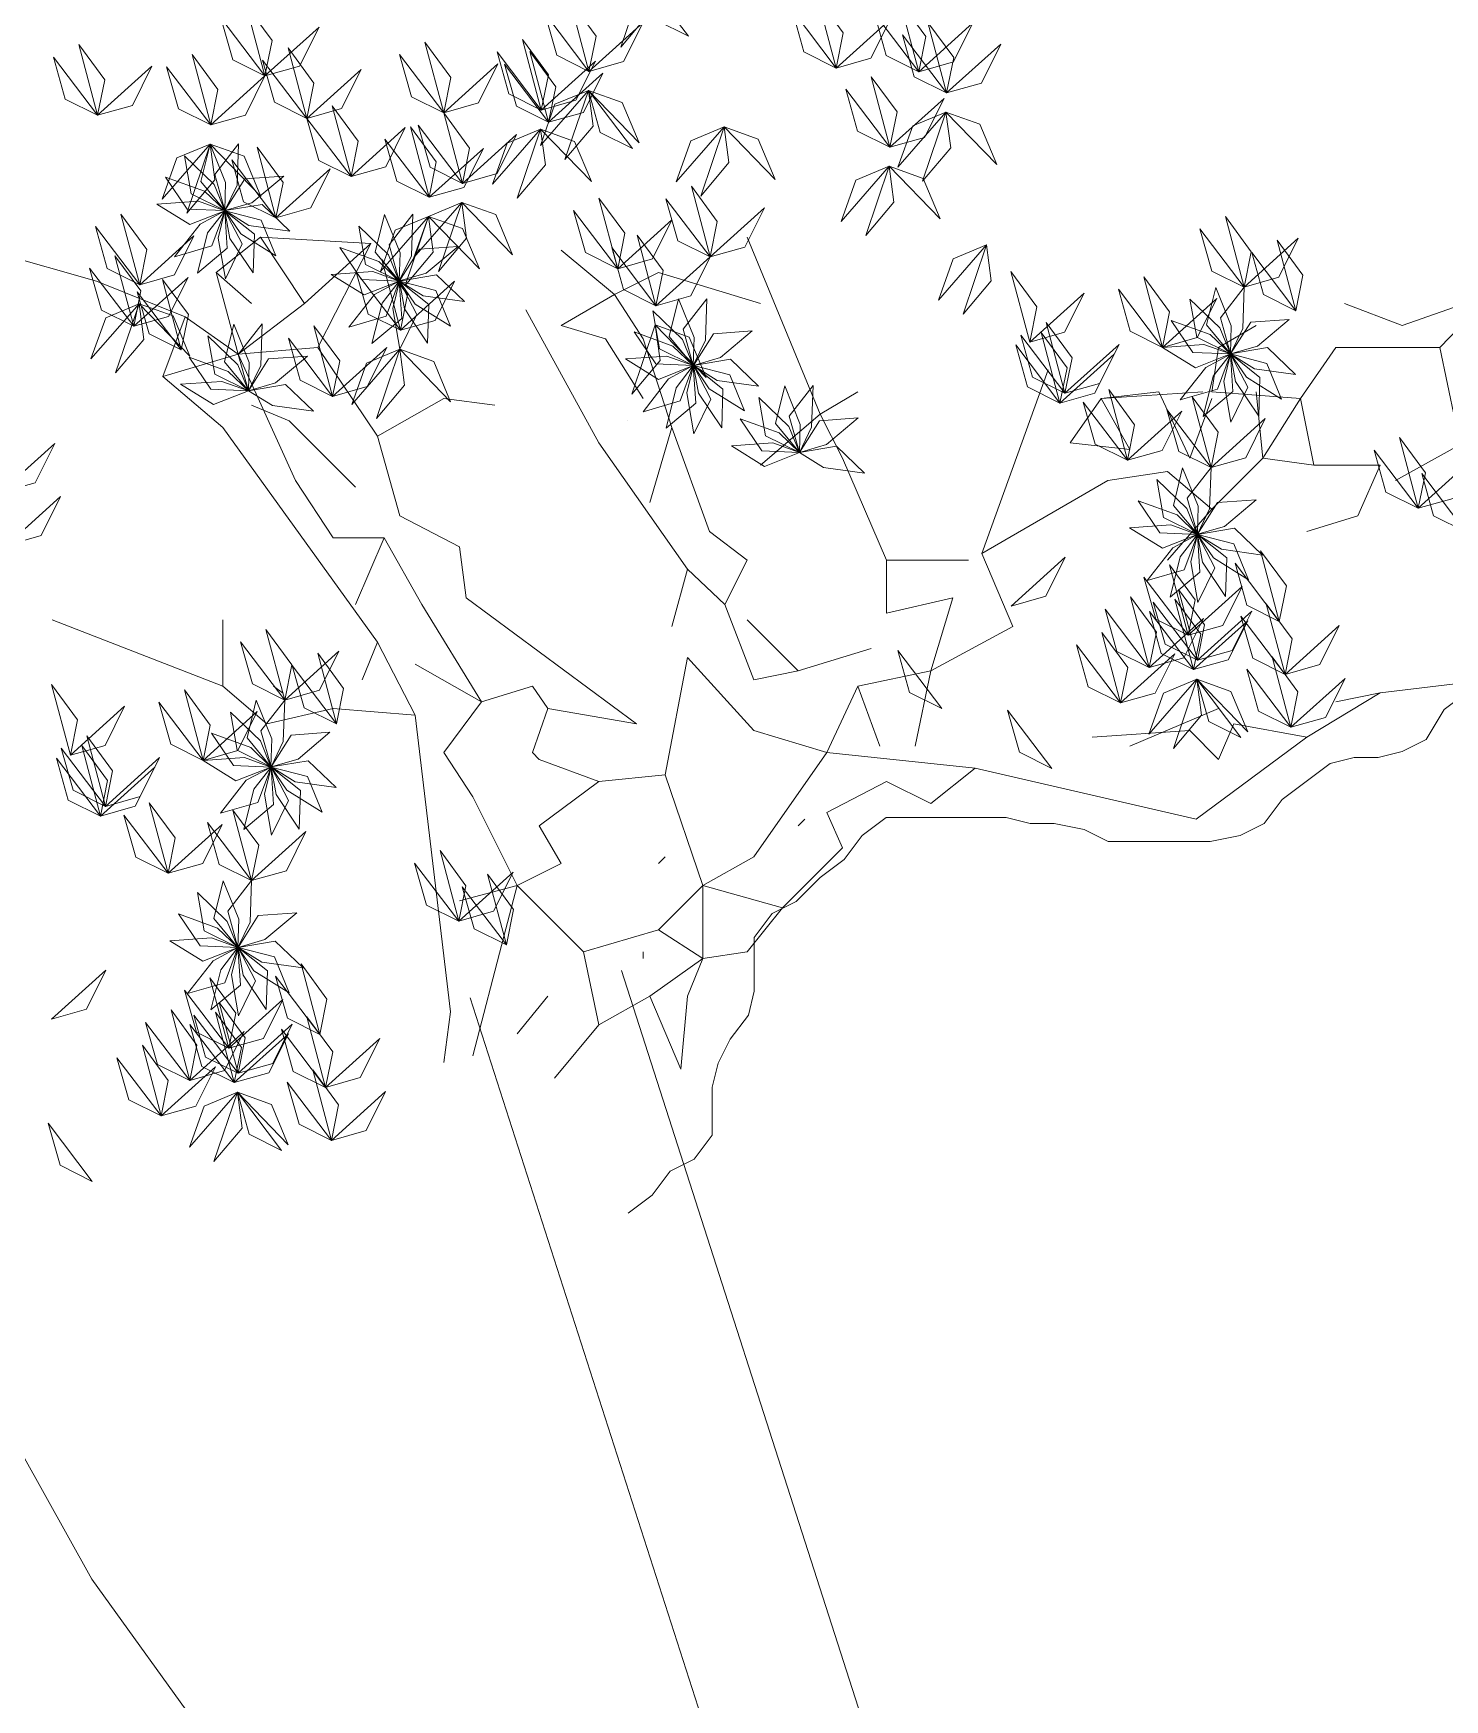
# Model space of a CAD drawing. Header units: inches. Extents: x 4350 to 28384, y -6772 to 993.
# Drawn here: x 19167.9 to 19283.8, y -921.8 to -785 of the extents above; entities that cross this region are included whole.
import ezdxf

# ---------------------------------------------------------------- set-up
doc = ezdxf.new("R2010")
doc.units = ezdxf.units.IN
doc.header["$MEASUREMENT"] = 0
doc.layers.add('ARREDAMENTO', color=2, linetype='Continuous', lineweight=18)

# ---------------------------------------------------------------- blocks, each defined once
blk = doc.blocks.new('jacaranda')
at = {"layer": 'ARREDAMENTO'}
for p, q in [((13969.01, 19360.82), (13975.01, 19375.36)), ((14005.91, 19374.82), (14014.99, 19375.36)), ((14014.99, 19375.36), (14011.36, 19369.91)), ((14018.63, 19372.45), (14014.99, 19375.36)), ((14041.16, 19375.36), (14028.44, 19371.73)), ((13985.91, 19370.64), (13990.28, 19374.27)), ((14011.36, 19369.91), (14005.91, 19374.82)), ((14010.27, 19366.28), (14005.91, 19374.82)), ((13982.28, 19372.45), (13973.92, 19369.91)), ((13985.91, 19370.64), (13982.28, 19372.45)), ((14015.72, 19369.91), (14018.63, 19372.45)), ((14018.63, 19372.45), (14016.81, 19365.73)), ((14028.44, 19371.73), (14021.17, 19368.82)), ((13913.94, 19370.64), (13921.21, 19368.09)), ((13918.12, 19366.28), (13913.94, 19370.64)), ((13921.21, 19368.09), (13925.94, 19369.91)), ((13983.55, 19367), (13985.91, 19370.64)), ((13990.28, 19368.09), (13985.91, 19370.64)), ((14016.81, 19365.73), (14011.36, 19369.91)), ((13936.3, 19366.28), (13933.21, 19368.09)), ((13986.64, 19367), (13990.28, 19368.09)), ((13993.18, 19369.37), (13987.19, 19358.46)), ((14021.17, 19368.82), (14016.81, 19365.73)), ((14021.17, 19368.82), (14022.99, 19363.91)), ((13981.19, 19359.73), (13983.55, 19367)), ((13986.64, 19367), (13983.55, 19362.1)), ((13918.12, 19366.28), (13916.85, 19360.28)), ((13926.67, 19366.28), (13918.12, 19366.28)), ((13929.57, 19362.1), (13926.67, 19366.28)), ((13936.84, 19362.64), (13936.3, 19366.28)), ((14005.36, 19359.01), (14010.27, 19366.28)), ((14010.27, 19366.28), (14016.81, 19365.73)), ((14016.81, 19365.73), (14012.09, 19355.37)), ((14016.81, 19365.73), (14022.99, 19363.91)), ((13955.74, 19349.37), (13950.29, 19364.46)), ((14022.99, 19363.91), (14018.08, 19359.73)), ((13929.57, 19362.1), (13936.84, 19362.64)), ((13933.21, 19362.64), (13932.66, 19357.19)), ((13937.57, 19362.64), (13945.93, 19362.1)), ((13941.21, 19362.64), (13938.66, 19357.19)), ((13945.93, 19362.1), (13941.21, 19362.64)), ((13969.01, 19360.82), (13965.92, 19362.64)), ((13965.92, 19362.64), (13969.01, 19360.82)), ((13929.57, 19362.1), (13928.48, 19356.64)), ((13932.66, 19357.19), (13929.57, 19362.1)), ((13938.66, 19357.19), (13936.84, 19362.1)), ((13943.57, 19357.92), (13945.93, 19362.1)), ((13945.93, 19362.1), (13948.47, 19358.46)), ((13999.91, 19362.1), (13995.73, 19361.55)), ((14005.36, 19359.01), (13999.91, 19362.1)), ((14015.72, 19361.55), (14012.63, 19360.28)), ((13967.19, 19357.19), (13969.01, 19360.82)), ((13969.01, 19360.82), (13973.92, 19356.64)), ((13984.82, 19360.28), (13984.82, 19360.28)), ((14012.63, 19360.28), (14007.18, 19354.83)), ((13921.76, 19355.37), (13913.94, 19359.73)), ((13948.47, 19358.46), (13943.57, 19357.92)), ((13978.1, 19351.19), (13981.19, 19359.73)), ((13987.19, 19358.46), (13979.92, 19348.1)), ((13981.19, 19359.73), (13983.01, 19353.55)), ((14003.54, 19352.46), (14005.36, 19359.01)), ((14018.08, 19359.73), (14005.36, 19342.1)), ((13932.66, 19357.19), (13928.48, 19356.64)), ((13936.84, 19353.01), (13932.66, 19357.19)), ((13963.56, 19348.83), (13967.19, 19357.19)), ((13928.48, 19356.64), (13923.03, 19356.64)), ((13923.03, 19356.64), (13924.85, 19352.46)), ((13940.48, 19356.1), (13936.84, 19353.01)), ((13945.39, 19355.37), (13940.48, 19356.1)), ((13955.74, 19349.37), (13945.39, 19355.37)), ((14012.09, 19355.37), (14009, 19350.65)), ((13936.84, 19353.01), (13940.48, 19348.83)), ((13924.85, 19352.46), (13929.03, 19351.19)), ((13998.64, 19349.92), (14003.54, 19352.46)), ((13975.01, 19348.83), (13978.1, 19351.19)), ((14004.82, 19350.65), (14001.73, 19345.19)), ((14009, 19350.65), (14004.82, 19350.65)), ((14004.82, 19350.65), (14007.18, 19345.19)), ((13953.2, 19343.38), (13955.74, 19349.37)), ((13998.09, 19345.74), (13998.64, 19349.92)), ((13963.56, 19348.83), (13956.84, 19348.83)), ((13963.56, 19344.47), (13963.56, 19348.83)), ((13976.83, 19345.19), (13975.01, 19348.83)), ((13979.92, 19348.1), (13976.83, 19345.19)), ((13979.92, 19348.1), (13981.19, 19343.38)), ((13959.92, 19339.74), (13958.11, 19345.74)), ((13958.11, 19345.74), (13963.56, 19344.47)), ((13976.83, 19345.19), (13974.46, 19339.01)), ((13984.1, 19335.38), (13998.09, 19345.74)), ((14001.73, 19345.19), (13996.82, 19337.2)), ((13959.92, 19339.74), (13953.2, 19343.38)), ((13975.01, 19343.92), (13970.83, 19339.74)), ((13975.01, 19343.92), (13975.01, 19343.92)), ((14032.08, 19343.92), (14018.08, 19338.47)), ((14018.08, 19343.92), (14018.08, 19338.47)), ((14005.36, 19342.1), (14002.27, 19336.11)), ((14005.36, 19342.1), (14006.63, 19339.01)), ((13970.83, 19339.74), (13964.83, 19341.56)), ((13979.92, 19340.83), (13974.46, 19334.83)), ((13981.73, 19331.2), (13979.92, 19340.83)), ((13965.92, 19338.47), (13959.92, 19339.74)), ((13961.2, 19333.56), (13959.92, 19339.74)), ((13970.83, 19339.74), (13974.46, 19339.01)), ((13974.46, 19339.01), (13970.83, 19339.74)), ((14002.27, 19340.29), (13996.82, 19337.2)), ((13923.03, 19337.92), (13913.94, 19339.01)), ((13929.03, 19334.29), (13923.03, 19337.92)), ((13923.03, 19337.92), (13926.67, 19337.2)), ((13965.92, 19338.47), (13964.1, 19333.56)), ((13968.47, 19333.02), (13965.92, 19338.47)), ((13992.64, 19338.47), (13991.37, 19336.65)), ((13996.82, 19337.2), (13992.64, 19338.47)), ((14013.9, 19338.47), (14013.18, 19337.92)), ((14018.08, 19338.47), (14014.45, 19335.38)), ((13936.3, 19336.65), (13943.57, 19333.56)), ((13991.37, 19336.65), (13984.1, 19335.38)), ((13991.37, 19336.65), (13992.64, 19333.02)), ((13996.82, 19337.2), (13999.91, 19333.02)), ((14009, 19336.65), (14002.27, 19336.11)), ((14014.45, 19335.38), (14009, 19336.65)), ((13935.03, 19335.38), (13929.03, 19334.29)), ((13936.3, 19332.47), (13935.03, 19335.38)), ((14002.27, 19336.11), (13999.36, 19311.75)), ((13938.12, 19327.56), (13929.03, 19334.29)), ((13938.66, 19334.83), (13936.3, 19332.47)), ((13946.66, 19334.29), (13938.66, 19334.83)), ((13946.66, 19334.29), (13946.66, 19334.29)), ((13974.46, 19334.83), (13968.47, 19333.02)), ((13974.46, 19334.83), (13968.47, 19333.02)), ((13968.47, 19333.02), (13956.29, 19331.74)), ((13974.46, 19324.47), (13968.47, 19333.02)), ((13992.09, 19332.47), (13987.19, 19330.65)), ((13992.64, 19333.02), (13992.09, 19332.47)), ((13999.91, 19333.02), (13997.55, 19329.38)), ((13999.91, 19333.02), (13997.55, 19329.38)), ((13956.29, 19331.74), (13938.12, 19327.56)), ((13959.92, 19328.84), (13956.29, 19331.74)), ((13981.73, 19331.2), (13978.64, 19322.11)), ((13987.19, 19330.65), (13981.73, 19331.2)), ((13963.56, 19330.65), (13959.92, 19328.84)), ((13968.47, 19328.11), (13963.56, 19330.65)), ((13992.09, 19327.02), (13987.19, 19330.65)), ((13997.55, 19329.38), (13993.91, 19322.11)), ((13967.19, 19325.2), (13968.47, 19328.11)), ((13970.28, 19327.56), (13970.83, 19327.02)), ((13990.28, 19323.93), (13992.09, 19327.02)), ((13972.1, 19320.29), (13967.19, 19325.2)), ((13978.64, 19322.11), (13974.46, 19324.47)), ((13981.73, 19324.47), (13982.28, 19323.93)), ((13993.91, 19322.11), (13990.28, 19323.93)), ((13978.64, 19322.11), (13972.1, 19320.29)), ((13982.28, 19318.48), (13978.64, 19322.11)), ((13978.64, 19322.11), (13978.64, 19316.11)), ((13988.46, 19316.66), (13993.91, 19322.11)), ((13993.91, 19322.11), (13995, 19317.93)), ((13993.91, 19322.11), (13998.64, 19320.84)), ((13975.01, 19316.66), (13972.1, 19320.29)), ((13973.92, 19318.48), (13973.92, 19318.48)), ((13978.64, 19316.11), (13982.28, 19318.48)), ((13988.46, 19316.66), (13982.28, 19318.48)), ((13995, 19317.93), (13997.55, 19308.12)), ((13978.64, 19316.11), (13975.01, 19316.66)), ((13978.64, 19316.11), (13975.01, 19316.66)), ((13979.92, 19313.02), (13978.64, 19316.11)), ((13983.01, 19313.02), (13978.64, 19316.11)), ((13983.55, 19316.66), (13983.55, 19316.11)), ((13987.19, 19310.66), (13988.46, 19316.66)), ((13985.34, 19315.14), (13955.99, 19223.84)), ((13997.76, 19312.89), (13967.25, 19217.99)), ((13980.46, 19307.03), (13979.92, 19313.02)), ((13980.46, 19307.03), (13983.01, 19313.02)), ((13987.19, 19310.66), (13983.01, 19313.02)), ((13993.91, 19309.93), (13991.37, 19313.02)), ((14028.84, 19265.14), (14055.34, 19312.75)), ((13990.82, 19306.3), (13987.19, 19310.66)), ((13999.36, 19311.75), (13999.91, 19307.57)), ((13969.71, 19183.35), (14028.84, 19265.14))]:
    blk.add_line(p, q, dxfattribs=at)
blk.add_lwpolyline([(13984.77, 19295.21), (13982.8, 19296.69), (13981.32, 19298.65), (13979.35, 19299.64), (13977.87, 19301.61), (13977.87, 19305.55), (13977.38, 19307.51), (13976.39, 19309.48), (13974.91, 19311.45), (13974.42, 19313.42), (13974.42, 19317.85), (13972.94, 19319.82), (13970.97, 19320.8), (13969, 19322.77), (13967.03, 19324.25), (13965.55, 19326.22), (13963.58, 19327.7), (13953.73, 19327.7), (13951.76, 19327.2), (13949.79, 19327.2), (13947.33, 19326.71), (13945.36, 19325.73), (13936.98, 19325.73), (13934.52, 19326.22), (13932.55, 19327.2), (13931.07, 19329.17), (13929.1, 19330.65), (13927.13, 19332.13), (13925.16, 19332.62), (13923.19, 19332.62), (13921.22, 19333.11), (13919.25, 19334.1), (13917.77, 19336.56), (13915.8, 19338.03)], dxfattribs=at)
at = {"layer": 'ARREDAMENTO', "lineweight": 0}
for points in [[(13979.83, 19391.85), (13982.48, 19393.17), (13983.46, 19396.63), (13979.83, 19391.85)], [(13983.46, 19396.63), (13983.07, 19393.69), (13985.38, 19390.95), (13983.46, 19396.63)], [(13960.92, 19388.94), (13960.34, 19391.84), (13962.46, 19394.73), (13960.92, 19388.94)], [(13967.69, 19389.24), (13967.11, 19392.14), (13969.23, 19395.03), (13967.69, 19389.24)], [(13967.69, 19389.24), (13970.35, 19390.56), (13971.32, 19394.01), (13967.69, 19389.24)], [(13988, 19388.96), (13987.41, 19391.87), (13989.54, 19394.76), (13988, 19388.96)], [(14014.61, 19388.59), (14014.02, 19391.49), (14016.15, 19394.38), (14014.61, 19388.59)], [(13960.92, 19388.94), (13958.07, 19389.74), (13956.47, 19392.96), (13960.92, 19388.94)], [(13958.63, 19387.19), (13958.04, 19390.1), (13960.17, 19392.99), (13958.63, 19387.19)], [(13960.92, 19388.94), (13963.58, 19390.26), (13964.55, 19393.71), (13960.92, 19388.94)], [(13967.69, 19389.24), (13964.84, 19390.04), (13963.24, 19393.26), (13967.69, 19389.24)], [(13988, 19388.96), (13985.15, 19389.77), (13983.55, 19392.98), (13988, 19388.96)], [(13988, 19388.96), (13990.65, 19390.29), (13991.63, 19393.74), (13988, 19388.96)], [(14014.61, 19388.59), (14017.26, 19389.91), (14018.24, 19393.36), (14014.61, 19388.59)], [(13958.63, 19387.19), (13961.28, 19388.51), (13962.26, 19391.96), (13958.63, 19387.19)], [(13991.92, 19385.79), (13991.33, 19388.69), (13993.46, 19391.58), (13991.92, 19385.79)], [(13999.93, 19385.56), (13999.35, 19388.47), (14001.47, 19391.36), (13999.93, 19385.56)], [(14014.61, 19388.59), (14011.76, 19389.39), (14010.16, 19392.6), (14014.61, 19388.59)], [(13958.63, 19387.19), (13955.77, 19388), (13954.17, 19391.21), (13958.63, 19387.19)], [(13991.31, 19384.8), (13990.72, 19387.7), (13992.85, 19390.59), (13991.31, 19384.8)], [(13991.92, 19385.79), (13994.57, 19387.11), (13995.55, 19390.56), (13991.92, 19385.79)], [(13999.93, 19385.56), (14002.58, 19386.88), (14003.56, 19390.34), (13999.93, 19385.56)], [(14011.17, 19385.1), (14010.59, 19388.01), (14012.71, 19390.9), (14011.17, 19385.1)], [(14019.06, 19384.57), (14018.48, 19387.47), (14020.6, 19390.36), (14019.06, 19384.57)], [(14028.36, 19385.36), (14027.77, 19388.27), (14029.9, 19391.16), (14028.36, 19385.36)], [(14028.36, 19385.36), (14031.01, 19386.69), (14031.99, 19390.14), (14028.36, 19385.36)], [(13963.28, 19382.73), (13962.7, 19385.64), (13964.83, 19388.53), (13963.28, 19382.73)], [(13991.31, 19384.8), (13988.45, 19385.6), (13986.85, 19388.82), (13991.31, 19384.8)], [(13991.92, 19385.79), (13989.07, 19386.59), (13987.47, 19389.81), (13991.92, 19385.79)], [(13991.31, 19384.8), (13993.96, 19386.12), (13994.94, 19389.57), (13991.31, 19384.8)], [(13999.93, 19385.56), (13997.08, 19386.37), (13995.48, 19389.58), (13999.93, 19385.56)], [(14011.17, 19385.1), (14008.32, 19385.91), (14006.72, 19389.12), (14011.17, 19385.1)], [(14011.17, 19385.1), (14013.82, 19386.43), (14014.8, 19389.88), (14011.17, 19385.1)], [(14019.06, 19384.57), (14016.21, 19385.37), (14014.61, 19388.59), (14019.06, 19384.57)], [(14019.06, 19384.57), (14021.71, 19385.89), (14022.69, 19389.34), (14019.06, 19384.57)], [(14028.36, 19385.36), (14025.5, 19386.17), (14023.9, 19389.38), (14028.36, 19385.36)], [(13963.28, 19382.73), (13965.94, 19384.06), (13966.91, 19387.51), (13963.28, 19382.73)], [(13988.05, 19387.4), (13985.26, 19386.4), (13983.88, 19383.09), (13988.05, 19387.4)], [(13984.42, 19382.62), (13987.07, 19383.94), (13988.05, 19387.4), (13984.42, 19382.62)], [(13988.05, 19387.4), (13987.66, 19384.46), (13989.98, 19381.72), (13988.05, 19387.4)], [(13988.05, 19387.4), (13990.79, 19386.26), (13991.99, 19382.88), (13988.05, 19387.4)], [(13963.28, 19382.73), (13960.43, 19383.54), (13958.83, 19386.75), (13963.28, 19382.73)], [(14007.54, 19380.33), (14006.96, 19383.24), (14009.08, 19386.13), (14007.54, 19380.33)], [(13958.68, 19385.62), (13955.89, 19384.63), (13954.5, 19381.32), (13958.68, 19385.62)], [(13958.68, 19385.62), (13958.29, 19382.68), (13960.6, 19379.94), (13958.68, 19385.62)], [(13958.68, 19385.62), (13961.41, 19384.48), (13962.62, 19381.1), (13958.68, 19385.62)], [(13998.39, 19379.77), (13997.8, 19382.67), (13999.93, 19385.56), (13998.39, 19379.77)], [(13998.39, 19379.77), (14001.04, 19381.09), (14002.02, 19384.54), (13998.39, 19379.77)], [(14007.54, 19380.33), (14010.19, 19381.65), (14011.17, 19385.1), (14007.54, 19380.33)], [(13976.89, 19384.41), (13974.09, 19383.41), (13972.71, 19380.1), (13976.89, 19384.41)], [(13976.89, 19384.41), (13976.5, 19381.47), (13978.81, 19378.73), (13976.89, 19384.41)], [(13976.89, 19384.41), (13979.62, 19383.27), (13980.83, 19379.89), (13976.89, 19384.41)], [(13991.97, 19384.22), (13989.18, 19383.22), (13987.8, 19379.91), (13991.97, 19384.22)], [(13991.97, 19384.22), (13991.58, 19381.28), (13993.9, 19378.54), (13991.97, 19384.22)], [(13991.97, 19384.22), (13994.71, 19383.08), (13995.91, 19379.7), (13991.97, 19384.22)], [(13998.39, 19379.77), (13995.54, 19380.57), (13993.94, 19383.79), (13998.39, 19379.77)], [(14001.12, 19378.63), (14000.54, 19381.53), (14002.67, 19384.42), (14001.12, 19378.63)], [(14001.12, 19378.63), (14003.78, 19379.95), (14004.76, 19383.4), (14001.12, 19378.63)], [(14007.54, 19380.33), (14004.69, 19381.14), (14003.09, 19384.35), (14007.54, 19380.33)], [(14001.12, 19378.63), (13998.27, 19379.43), (13996.67, 19382.64), (14001.12, 19378.63)], [(14013.71, 19376.94), (14013.12, 19379.85), (14015.25, 19382.74), (14013.71, 19376.94)], [(14013.71, 19376.94), (14016.36, 19378.26), (14017.34, 19381.71), (14013.71, 19376.94)], [(14019.11, 19383), (14016.32, 19382), (14014.94, 19378.69), (14019.11, 19383)], [(14016.78, 19383.02), (14016.9, 19379.61), (14017.91, 19377.54), (14018.74, 19380.51), (14016.78, 19383.02)], [(14019.11, 19383), (14017.84, 19379.84), (14017.91, 19377.53), (14019.87, 19379.91), (14019.11, 19383)], [(14021.23, 19382.03), (14018.78, 19379.67), (14017.91, 19377.53), (14020.67, 19378.9), (14021.23, 19382.03)], [(14019.11, 19383), (14018.72, 19380.06), (14021.04, 19377.32), (14019.11, 19383)], [(14019.11, 19383), (14021.85, 19381.86), (14023.05, 19378.48), (14019.11, 19383)], [(13963.34, 19381.17), (13960.54, 19380.17), (13959.16, 19376.86), (13963.34, 19381.17)], [(13963.34, 19381.17), (13962.95, 19378.23), (13965.26, 19375.49), (13963.34, 19381.17)], [(13963.34, 19381.17), (13966.07, 19380.03), (13967.28, 19376.65), (13963.34, 19381.17)], [(14013.71, 19376.94), (14010.85, 19377.75), (14009.25, 19380.96), (14013.71, 19376.94)], [(14013.07, 19380.37), (14015.68, 19378.18), (14017.9, 19377.53), (14016.25, 19380.14), (14013.07, 19380.37)], [(13978.04, 19373.73), (13977.46, 19376.64), (13979.59, 19379.53), (13978.04, 19373.73)], [(14022.78, 19380.29), (14019.58, 19379.12), (14017.91, 19377.53), (14020.99, 19377.66), (14022.78, 19380.29)], [(13978.04, 19373.73), (13975.19, 19374.54), (13973.59, 19377.75), (13978.04, 19373.73)], [(13978.04, 19373.73), (13980.7, 19375.06), (13981.68, 19378.51), (13978.04, 19373.73)], [(13985.64, 19372.76), (13985.05, 19375.67), (13987.18, 19378.56), (13985.64, 19372.76)], [(13998.44, 19378.2), (13995.65, 19377.2), (13994.27, 19373.89), (13998.44, 19378.2)], [(13998.44, 19378.2), (13998.05, 19375.26), (14000.37, 19372.52), (13998.44, 19378.2)], [(13998.44, 19378.2), (14001.18, 19377.06), (14002.38, 19373.68), (13998.44, 19378.2)], [(14012.56, 19375.84), (14015.93, 19376.31), (14017.89, 19377.53), (14014.85, 19378.04), (14012.56, 19375.84)], [(14023.48, 19378.07), (14020.08, 19378.3), (14017.91, 19377.52), (14020.78, 19376.39), (14023.48, 19378.07)], [(13934.19, 19371.25), (13933.61, 19374.16), (13935.73, 19377.05), (13934.19, 19371.25)], [(13985.64, 19372.76), (13982.79, 19373.57), (13981.19, 19376.78), (13985.64, 19372.76)], [(13985.64, 19372.76), (13988.29, 19374.08), (13989.27, 19377.54), (13985.64, 19372.76)], [(14001.18, 19377.06), (13998.38, 19376.06), (13997, 19372.75), (14001.18, 19377.06)], [(14001.18, 19377.06), (14000.79, 19374.12), (14003.1, 19371.38), (14001.18, 19377.06)], [(14001.18, 19377.06), (14003.91, 19375.92), (14005.12, 19372.54), (14001.18, 19377.06)], [(14002.46, 19377.24), (14002.58, 19373.83), (14003.58, 19371.76), (14004.41, 19374.73), (14002.46, 19377.24)], [(14004.79, 19377.22), (14003.51, 19374.06), (14003.58, 19371.76), (14005.55, 19374.13), (14004.79, 19377.22)], [(14006.91, 19376.26), (14004.46, 19373.89), (14003.59, 19371.75), (14006.35, 19373.12), (14006.91, 19376.26)], [(14013.71, 19373.81), (14016.6, 19375.62), (14017.89, 19377.52), (14014.91, 19376.76), (14013.71, 19373.81)], [(14015.58, 19372.43), (14017.49, 19375.25), (14017.9, 19377.52), (14015.48, 19375.61), (14015.58, 19372.43)], [(14017.86, 19371.92), (14018.45, 19375.28), (14017.9, 19377.52), (14016.47, 19374.79), (14017.86, 19371.92)], [(14020.14, 19372.39), (14019.32, 19375.7), (14017.9, 19377.52), (14017.71, 19374.44), (14020.14, 19372.39)], [(14022.04, 19373.74), (14019.94, 19376.43), (14017.91, 19377.52), (14018.98, 19374.63), (14022.04, 19373.74)], [(14024.9, 19371.44), (14024.32, 19374.35), (14026.44, 19377.24), (14024.9, 19371.44)], [(14024.9, 19371.44), (14027.56, 19372.77), (14028.53, 19376.22), (14024.9, 19371.44)], [(13929.94, 19369.31), (13929.36, 19372.22), (13931.49, 19375.11), (13929.94, 19369.31)], [(13934.19, 19371.25), (13931.34, 19372.06), (13929.74, 19375.27), (13934.19, 19371.25)], [(13934.19, 19371.25), (13936.85, 19372.57), (13937.82, 19376.03), (13934.19, 19371.25)], [(13982.5, 19369.72), (13981.91, 19372.62), (13984.04, 19375.51), (13982.5, 19369.72)], [(14024.9, 19371.44), (14022.05, 19372.25), (14020.45, 19375.46), (14024.9, 19371.44)], [(13929.94, 19369.31), (13932.6, 19370.63), (13933.57, 19374.08), (13929.94, 19369.31)], [(13955.35, 19374.71), (13954.96, 19371.77), (13957.28, 19369.03), (13955.35, 19374.71)], [(13955.35, 19374.71), (13958.09, 19373.57), (13959.29, 19370.19), (13955.35, 19374.71)], [(13982.5, 19369.72), (13979.64, 19370.52), (13978.04, 19373.73), (13982.5, 19369.72)], [(13982.5, 19369.72), (13985.15, 19371.04), (13986.13, 19374.49), (13982.5, 19369.72)], [(13998.75, 19374.59), (14001.36, 19372.4), (14003.57, 19371.76), (14001.92, 19374.36), (13998.75, 19374.59)], [(14003.48, 19367.71), (14002.9, 19370.62), (14005.02, 19373.51), (14003.48, 19367.71)], [(14008.46, 19374.51), (14005.25, 19373.35), (14003.59, 19371.75), (14006.67, 19371.88), (14008.46, 19374.51)], [(14025.39, 19368.03), (14024.8, 19370.94), (14026.93, 19373.83), (14025.39, 19368.03)], [(13951.79, 19366.73), (13951.21, 19369.64), (13953.34, 19372.53), (13951.79, 19366.73)], [(13998.23, 19370.06), (14001.61, 19370.54), (14003.57, 19371.75), (14000.53, 19372.27), (13998.23, 19370.06)], [(14003.48, 19367.71), (14006.13, 19369.03), (14007.11, 19372.49), (14003.48, 19367.71)], [(14009.16, 19372.29), (14005.76, 19372.53), (14003.59, 19371.75), (14006.45, 19370.61), (14009.16, 19372.29)], [(14025.39, 19368.03), (14028.04, 19369.35), (14029.02, 19372.81), (14025.39, 19368.03)], [(13934.19, 19371.25), (13934.31, 19367.85), (13935.31, 19365.77), (13936.14, 19368.74), (13934.19, 19371.25)], [(13936.52, 19371.23), (13935.25, 19368.07), (13935.32, 19365.77), (13937.28, 19368.14), (13936.52, 19371.23)], [(13940.89, 19366.3), (13940.31, 19369.21), (13942.43, 19372.1), (13940.89, 19366.3)], [(13940.89, 19366.3), (13943.54, 19367.62), (13944.52, 19371.08), (13940.89, 19366.3)], [(13951.79, 19366.73), (13948.94, 19367.54), (13947.34, 19370.75), (13951.79, 19366.73)], [(14003.48, 19367.71), (14000.63, 19368.52), (13999.03, 19371.73), (14003.48, 19367.71)], [(13999.38, 19368.03), (14002.27, 19369.84), (14003.57, 19371.75), (14000.58, 19370.98), (13999.38, 19368.03)], [(14001.26, 19366.65), (14003.16, 19369.47), (14003.57, 19371.74), (14001.15, 19369.83), (14001.26, 19366.65)], [(14003.53, 19366.14), (14004.12, 19369.5), (14003.57, 19371.74), (14002.15, 19369.01), (14003.53, 19366.14)], [(14005.82, 19366.61), (14004.99, 19369.92), (14003.58, 19371.74), (14003.38, 19368.66), (14005.82, 19366.61)], [(14007.71, 19367.97), (14005.61, 19370.65), (14003.58, 19371.74), (14004.66, 19368.85), (14007.71, 19367.97)], [(14021.48, 19366.09), (14020.89, 19368.99), (14023.02, 19371.88), (14021.48, 19366.09)], [(14025.39, 19368.03), (14022.53, 19368.84), (14020.93, 19372.05), (14025.39, 19368.03)], [(14021.48, 19366.09), (14024.13, 19367.41), (14025.11, 19370.86), (14021.48, 19366.09)], [(13938.64, 19370.27), (13936.19, 19367.9), (13935.32, 19365.76), (13938.08, 19367.14), (13938.64, 19370.27)], [(13940.89, 19366.3), (13938.04, 19367.11), (13936.44, 19370.32), (13940.89, 19366.3)], [(13978.31, 19370.3), (13978.42, 19366.89), (13979.43, 19364.81), (13980.26, 19367.79), (13978.31, 19370.3)], [(13980.64, 19370.28), (13979.36, 19367.12), (13979.43, 19364.81), (13981.4, 19367.19), (13980.64, 19370.28)], [(14024.95, 19369.88), (14022.16, 19368.88), (14020.78, 19365.57), (14024.95, 19369.88)], [(14024.95, 19369.88), (14024.56, 19366.94), (14026.88, 19364.2), (14024.95, 19369.88)], [(14024.95, 19369.88), (14027.69, 19368.74), (14028.9, 19365.36), (14024.95, 19369.88)], [(13930.48, 19368.6), (13933.09, 19366.41), (13935.31, 19365.77), (13933.65, 19368.37), (13930.48, 19368.6)], [(13940.19, 19368.52), (13936.99, 19367.36), (13935.32, 19365.76), (13938.4, 19365.89), (13940.19, 19368.52)], [(13948.91, 19362.53), (13948.32, 19365.44), (13950.45, 19368.33), (13948.91, 19362.53)], [(13982.55, 19368.15), (13979.76, 19367.15), (13978.38, 19363.84), (13982.55, 19368.15)], [(13982.76, 19369.31), (13980.31, 19366.95), (13979.43, 19364.81), (13982.2, 19366.18), (13982.76, 19369.31)], [(13982.55, 19368.15), (13982.16, 19365.21), (13984.48, 19362.47), (13982.55, 19368.15)], [(14009.06, 19362.28), (14008.47, 19365.19), (14010.6, 19368.08), (14009.06, 19362.28)], [(14014.84, 19368.23), (14014.96, 19364.82), (14015.97, 19362.74), (14016.8, 19365.71), (14014.84, 19368.23)], [(14017.18, 19368.21), (14015.9, 19365.05), (14015.97, 19362.74), (14017.94, 19365.12), (14017.18, 19368.21)], [(13949.32, 19361.73), (13948.73, 19364.63), (13950.86, 19367.52), (13949.32, 19361.73)], [(13948.91, 19362.53), (13951.56, 19363.85), (13952.54, 19367.3), (13948.91, 19362.53)], [(13974.6, 19367.65), (13977.21, 19365.46), (13979.42, 19364.81), (13977.77, 19367.42), (13974.6, 19367.65)], [(13984.3, 19367.57), (13981.1, 19366.4), (13979.44, 19364.81), (13982.52, 19364.94), (13984.3, 19367.57)], [(14009.06, 19362.28), (14011.71, 19363.6), (14012.69, 19367.06), (14009.06, 19362.28)], [(14019.3, 19367.24), (14016.85, 19364.87), (14015.97, 19362.74), (14018.74, 19364.11), (14019.3, 19367.24)], [(13929.97, 19364.07), (13933.34, 19364.55), (13935.3, 19365.76), (13932.26, 19366.28), (13929.97, 19364.07)], [(13931.12, 19362.04), (13934.01, 19363.85), (13935.3, 19365.76), (13932.32, 19364.99), (13931.12, 19362.04)], [(13932.99, 19360.66), (13934.9, 19363.49), (13935.3, 19365.76), (13932.89, 19363.84), (13932.99, 19360.66)], [(13935.27, 19360.16), (13935.86, 19363.51), (13935.31, 19365.75), (13933.88, 19363.02), (13935.27, 19360.16)], [(13937.55, 19360.62), (13936.73, 19363.93), (13935.31, 19365.75), (13935.12, 19362.67), (13937.55, 19360.62)], [(13940.89, 19366.3), (13937.49, 19366.54), (13935.32, 19365.76), (13938.19, 19364.62), (13940.89, 19366.3)], [(13939.45, 19361.98), (13937.35, 19364.66), (13935.32, 19365.75), (13936.39, 19362.86), (13939.45, 19361.98)], [(13948.91, 19362.53), (13946.06, 19363.34), (13944.46, 19366.55), (13948.91, 19362.53)], [(13949.32, 19361.73), (13946.46, 19362.53), (13944.86, 19365.75), (13949.32, 19361.73)], [(13949.32, 19361.73), (13951.97, 19363.05), (13952.95, 19366.5), (13949.32, 19361.73)], [(13974.08, 19363.12), (13977.46, 19363.59), (13979.42, 19364.81), (13976.38, 19365.32), (13974.08, 19363.12)], [(13985, 19365.35), (13981.6, 19365.58), (13979.43, 19364.8), (13982.3, 19363.67), (13985, 19365.35)], [(14003.53, 19366.14), (14000.74, 19365.15), (13999.36, 19361.84), (14003.53, 19366.14)], [(14003.53, 19366.14), (14003.14, 19363.21), (14005.46, 19360.46), (14003.53, 19366.14)], [(14003.53, 19366.14), (14006.27, 19365), (14007.47, 19361.62), (14003.53, 19366.14)], [(14009.06, 19362.28), (14006.21, 19363.09), (14004.61, 19366.3), (14009.06, 19362.28)], [(14011.13, 19365.58), (14013.75, 19363.39), (14015.96, 19362.74), (14014.31, 19365.35), (14011.13, 19365.58)], [(14020.84, 19365.5), (14017.64, 19364.33), (14015.97, 19362.73), (14019.06, 19362.86), (14020.84, 19365.5)], [(13975.23, 19361.09), (13978.12, 19362.9), (13979.42, 19364.8), (13976.43, 19364.04), (13975.23, 19361.09)], [(13977.1, 19359.7), (13979.01, 19362.53), (13979.42, 19364.8), (13977, 19362.88), (13977.1, 19359.7)], [(13979.38, 19359.2), (13979.97, 19362.56), (13979.42, 19364.8), (13977.99, 19362.06), (13979.38, 19359.2)], [(13981.66, 19359.67), (13980.84, 19362.97), (13979.43, 19364.8), (13979.23, 19361.72), (13981.66, 19359.67)], [(13983.56, 19361.02), (13981.46, 19363.71), (13979.43, 19364.8), (13980.5, 19361.91), (13983.56, 19361.02)], [(13943.77, 19357.03), (13943.19, 19359.94), (13945.31, 19362.83), (13943.77, 19357.03)], [(13969.59, 19363.16), (13969.71, 19359.75), (13970.72, 19357.68), (13971.55, 19360.65), (13969.59, 19363.16)], [(13971.92, 19363.14), (13970.65, 19359.98), (13970.72, 19357.68), (13972.69, 19360.05), (13971.92, 19363.14)], [(14010.62, 19361.05), (14014, 19361.52), (14015.96, 19362.74), (14012.92, 19363.25), (14010.62, 19361.05)], [(14021.54, 19363.28), (14018.14, 19363.51), (14015.97, 19362.73), (14018.84, 19361.6), (14021.54, 19363.28)], [(13936.91, 19356.43), (13936.32, 19359.34), (13938.45, 19362.23), (13936.91, 19356.43)], [(13936.91, 19356.43), (13939.56, 19357.75), (13940.54, 19361.21), (13936.91, 19356.43)], [(13943.77, 19357.03), (13946.43, 19358.35), (13947.4, 19361.8), (13943.77, 19357.03)], [(13974.05, 19362.18), (13971.59, 19359.81), (13970.72, 19357.67), (13973.49, 19359.04), (13974.05, 19362.18)], [(13936.91, 19356.43), (13934.06, 19357.24), (13932.46, 19360.45), (13936.91, 19356.43)], [(13943.77, 19357.03), (13940.92, 19357.84), (13939.32, 19361.05), (13943.77, 19357.03)], [(13965.88, 19360.51), (13968.49, 19358.32), (13970.71, 19357.68), (13969.06, 19360.28), (13965.88, 19360.51)], [(13975.59, 19360.43), (13972.39, 19359.27), (13970.72, 19357.67), (13973.81, 19357.8), (13975.59, 19360.43)], [(13919.89, 19353.1), (13919.3, 19356), (13921.43, 19358.89), (13919.89, 19353.1)], [(13976.29, 19358.21), (13972.89, 19358.45), (13970.72, 19357.67), (13973.59, 19356.53), (13976.29, 19358.21)], [(13919.89, 19353.1), (13917.03, 19353.9), (13915.43, 19357.12), (13919.89, 19353.1)], [(13919.89, 19353.1), (13922.54, 19354.42), (13923.52, 19357.87), (13919.89, 19353.1)], [(13965.37, 19355.98), (13968.75, 19356.45), (13970.71, 19357.67), (13967.66, 19358.18), (13965.37, 19355.98)], [(14036.33, 19354.38), (14033.48, 19355.19), (14031.88, 19358.4), (14036.33, 19354.38)], [(13915.98, 19351.15), (13918.63, 19352.47), (13919.61, 19355.93), (13915.98, 19351.15)], [(13936.91, 19356.43), (13937.03, 19353.03), (13938.03, 19350.95), (13938.86, 19353.92), (13936.91, 19356.43)], [(13939.24, 19356.41), (13937.96, 19353.25), (13938.03, 19350.95), (13940, 19353.32), (13939.24, 19356.41)], [(13941.36, 19355.45), (13938.91, 19353.08), (13938.04, 19350.95), (13940.8, 19352.32), (13941.36, 19355.45)], [(13933.2, 19353.78), (13935.81, 19351.59), (13938.02, 19350.95), (13936.37, 19353.55), (13933.2, 19353.78)], [(13942.9, 19353.7), (13939.7, 19352.54), (13938.04, 19350.94), (13941.12, 19351.07), (13942.9, 19353.7)], [(14035.85, 19350.03), (14033, 19350.84), (14031.4, 19354.05), (14035.85, 19350.03)], [(13943.61, 19351.48), (13940.21, 19351.72), (13938.04, 19350.94), (13940.9, 19349.8), (13943.61, 19351.48)], [(13932.68, 19349.25), (13936.06, 19349.73), (13938.02, 19350.94), (13934.98, 19351.46), (13932.68, 19349.25)], [(13933.83, 19347.22), (13936.72, 19349.03), (13938.02, 19350.94), (13935.03, 19350.17), (13933.83, 19347.22)], [(13935.71, 19345.84), (13937.61, 19348.67), (13938.02, 19350.94), (13935.6, 19349.02), (13935.71, 19345.84)], [(13937.98, 19345.34), (13938.57, 19348.69), (13938.02, 19350.93), (13936.59, 19348.2), (13937.98, 19345.34)], [(13940.27, 19345.8), (13939.44, 19349.11), (13938.03, 19350.93), (13937.83, 19347.85), (13940.27, 19345.8)], [(13942.16, 19347.16), (13940.06, 19349.84), (13938.03, 19350.93), (13939.11, 19348.04), (13942.16, 19347.16)], [(13931.31, 19343.8), (13930.72, 19346.71), (13932.85, 19349.6), (13931.31, 19343.8)], [(13953.33, 19345.06), (13950.48, 19345.86), (13948.88, 19349.08), (13953.33, 19345.06)], [(13931.31, 19343.8), (13933.96, 19345.12), (13934.94, 19348.58), (13931.31, 19343.8)], [(13938.79, 19342.66), (13938.2, 19345.56), (13940.33, 19348.45), (13938.79, 19342.66)], [(13938.79, 19342.66), (13935.93, 19343.46), (13934.34, 19346.67), (13938.79, 19342.66)], [(13938.02, 19340.61), (13937.44, 19343.52), (13939.57, 19346.41), (13938.02, 19340.61)], [(13938.79, 19342.66), (13941.44, 19343.98), (13942.42, 19347.43), (13938.79, 19342.66)], [(13930.83, 19339.45), (13930.24, 19342.36), (13932.37, 19345.25), (13930.83, 19339.45)], [(13938.34, 19339.84), (13937.76, 19342.74), (13939.88, 19345.63), (13938.34, 19339.84)], [(13938.02, 19340.61), (13940.68, 19341.94), (13941.65, 19345.39), (13938.02, 19340.61)], [(13941.98, 19340.02), (13941.4, 19342.92), (13943.53, 19345.81), (13941.98, 19340.02)], [(13941.98, 19340.02), (13944.64, 19341.34), (13945.61, 19344.79), (13941.98, 19340.02)], [(13930.83, 19339.45), (13927.98, 19340.26), (13926.38, 19343.47), (13930.83, 19339.45)], [(13930.83, 19339.45), (13933.48, 19340.77), (13934.46, 19344.22), (13930.83, 19339.45)], [(13938.02, 19340.61), (13935.17, 19341.42), (13933.57, 19344.63), (13938.02, 19340.61)], [(13938.34, 19339.84), (13935.49, 19340.64), (13933.89, 19343.85), (13938.34, 19339.84)], [(13941.98, 19340.02), (13939.13, 19340.82), (13937.53, 19344.04), (13941.98, 19340.02)], [(13938.34, 19339.84), (13941, 19341.16), (13941.97, 19344.61), (13938.34, 19339.84)], [(13944.34, 19337.11), (13943.75, 19340.01), (13945.88, 19342.9), (13944.34, 19337.11)], [(14012.99, 19337.34), (14012.4, 19340.24), (14014.53, 19343.13), (14012.99, 19337.34)], [(14012.99, 19337.34), (14015.64, 19338.66), (14016.62, 19342.11), (14012.99, 19337.34)], [(13930.35, 19335.1), (13929.77, 19338.01), (13931.89, 19340.89), (13930.35, 19335.1)], [(13944.34, 19337.11), (13941.49, 19337.91), (13939.89, 19341.13), (13944.34, 19337.11)], [(13944.34, 19337.11), (13946.99, 19338.43), (13947.97, 19341.88), (13944.34, 19337.11)], [(13959.01, 19336.64), (13961.67, 19337.96), (13962.64, 19341.41), (13959.01, 19336.64)], [(14008.74, 19335.39), (14008.16, 19338.3), (14010.28, 19341.19), (14008.74, 19335.39)], [(14012.99, 19337.34), (14010.14, 19338.14), (14008.54, 19341.35), (14012.99, 19337.34)], [(13930.35, 19335.1), (13933, 19336.42), (13933.98, 19339.87), (13930.35, 19335.1)], [(14008.74, 19335.39), (14011.4, 19336.71), (14012.37, 19340.17), (14008.74, 19335.39)], [(13930.35, 19335.1), (13927.5, 19335.91), (13925.9, 19339.12), (13930.35, 19335.1)], [(13938.08, 19339.05), (13935.28, 19338.05), (13933.9, 19334.74), (13938.08, 19339.05)], [(13934.45, 19334.27), (13937.1, 19335.59), (13938.08, 19339.05), (13934.45, 19334.27)], [(13938.08, 19339.05), (13937.69, 19336.11), (13940, 19333.37), (13938.08, 19339.05)], [(13938.08, 19339.05), (13940.81, 19337.91), (13942.02, 19334.53), (13938.08, 19339.05)], [(14019.69, 19332.38), (14019.1, 19335.29), (14021.23, 19338.18), (14019.69, 19332.38)], [(14030.59, 19332.82), (14030.01, 19335.72), (14032.14, 19338.61), (14030.59, 19332.82)], [(14012.99, 19337.34), (14013.11, 19333.93), (14014.11, 19331.85), (14014.94, 19334.82), (14012.99, 19337.34)], [(14015.32, 19337.32), (14014.04, 19334.16), (14014.12, 19331.85), (14016.08, 19334.23), (14015.32, 19337.32)], [(14019.69, 19332.38), (14022.34, 19333.71), (14023.32, 19337.16), (14019.69, 19332.38)], [(14030.59, 19332.82), (14027.74, 19333.62), (14026.14, 19336.84), (14030.59, 19332.82)], [(13949.99, 19331.73), (13952.64, 19333.05), (13953.62, 19336.51), (13949.99, 19331.73)], [(14017.44, 19336.35), (14014.99, 19333.98), (14014.12, 19331.85), (14016.88, 19333.22), (14017.44, 19336.35)], [(14019.69, 19332.38), (14016.84, 19333.19), (14015.24, 19336.4), (14019.69, 19332.38)], [(14009.28, 19334.69), (14011.89, 19332.49), (14014.11, 19331.85), (14012.45, 19334.46), (14009.28, 19334.69)], [(14018.99, 19334.61), (14015.78, 19333.44), (14014.12, 19331.84), (14017.2, 19331.97), (14018.99, 19334.61)], [(14027.71, 19328.61), (14027.12, 19331.52), (14029.25, 19334.41), (14027.71, 19328.61)], [(14019.69, 19332.38), (14016.29, 19332.62), (14014.12, 19331.84), (14016.99, 19330.7), (14019.69, 19332.38)], [(14027.71, 19328.61), (14024.86, 19329.42), (14023.26, 19332.63), (14027.71, 19328.61)], [(14028.11, 19327.81), (14027.53, 19330.72), (14029.66, 19333.61), (14028.11, 19327.81)], [(14027.71, 19328.61), (14030.36, 19329.93), (14031.34, 19333.39), (14027.71, 19328.61)], [(14028.11, 19327.81), (14030.77, 19329.13), (14031.74, 19332.58), (14028.11, 19327.81)], [(14008.77, 19330.16), (14012.14, 19330.63), (14014.1, 19331.85), (14011.06, 19332.36), (14008.77, 19330.16)], [(14009.91, 19328.13), (14012.81, 19329.93), (14014.1, 19331.84), (14011.11, 19331.07), (14009.91, 19328.13)], [(14011.79, 19326.74), (14013.7, 19329.57), (14014.1, 19331.84), (14011.69, 19329.92), (14011.79, 19326.74)], [(14014.06, 19326.24), (14014.66, 19329.6), (14014.11, 19331.84), (14012.68, 19329.1), (14014.06, 19326.24)], [(14016.35, 19326.71), (14015.52, 19330.01), (14014.11, 19331.83), (14013.92, 19328.76), (14016.35, 19326.71)], [(14018.25, 19328.06), (14016.15, 19330.75), (14014.11, 19331.84), (14015.19, 19328.94), (14018.25, 19328.06)], [(14028.11, 19327.81), (14025.26, 19328.62), (14023.66, 19331.83), (14028.11, 19327.81)], [(14022.57, 19323.11), (14021.99, 19326.02), (14024.11, 19328.91), (14022.57, 19323.11)], [(14015.71, 19322.52), (14015.12, 19325.42), (14017.25, 19328.31), (14015.71, 19322.52)], [(14015.71, 19322.52), (14018.36, 19323.84), (14019.34, 19327.29), (14015.71, 19322.52)], [(14022.57, 19323.11), (14019.72, 19323.92), (14018.12, 19327.13), (14022.57, 19323.11)], [(14022.57, 19323.11), (14025.22, 19324.43), (14026.2, 19327.89), (14022.57, 19323.11)], [(14015.71, 19322.52), (14012.85, 19323.32), (14011.25, 19326.54), (14015.71, 19322.52)], [(13998.69, 19319.18), (13998.1, 19322.09), (14000.23, 19324.98), (13998.69, 19319.18)], [(13994.78, 19317.23), (13994.19, 19320.14), (13996.32, 19323.03), (13994.78, 19317.23)], [(13998.69, 19319.18), (13995.83, 19319.99), (13994.23, 19323.2), (13998.69, 19319.18)], [(13998.69, 19319.18), (14001.34, 19320.5), (14002.32, 19323.95), (13998.69, 19319.18)], [(13994.78, 19317.23), (13997.43, 19318.56), (13998.41, 19322.01), (13994.78, 19317.23)], [(14015.71, 19322.52), (14015.83, 19319.11), (14016.83, 19317.03), (14017.66, 19320), (14015.71, 19322.52)], [(14018.04, 19322.5), (14016.76, 19319.34), (14016.83, 19317.03), (14018.8, 19319.41), (14018.04, 19322.5)], [(14020.16, 19321.53), (14017.71, 19319.16), (14016.83, 19317.03), (14019.6, 19318.4), (14020.16, 19321.53)], [(14012, 19319.87), (14014.61, 19317.68), (14016.82, 19317.03), (14015.17, 19319.64), (14012, 19319.87)], [(14021.7, 19319.79), (14018.5, 19318.62), (14016.84, 19317.02), (14019.92, 19317.15), (14021.7, 19319.79)], [(14011.48, 19315.34), (14014.86, 19315.81), (14016.82, 19317.03), (14013.78, 19317.54), (14011.48, 19315.34)], [(14022.41, 19317.56), (14019.01, 19317.8), (14016.84, 19317.02), (14019.7, 19315.89), (14022.41, 19317.56)], [(14012.63, 19313.31), (14015.52, 19315.11), (14016.82, 19317.02), (14013.83, 19316.26), (14012.63, 19313.31)], [(14014.51, 19311.92), (14016.41, 19314.75), (14016.82, 19317.02), (14014.4, 19315.1), (14014.51, 19311.92)], [(14016.78, 19311.42), (14017.37, 19314.78), (14016.82, 19317.02), (14015.39, 19314.28), (14016.78, 19311.42)], [(14019.06, 19311.89), (14018.24, 19315.19), (14016.83, 19317.02), (14016.63, 19313.94), (14019.06, 19311.89)], [(14020.96, 19313.24), (14018.86, 19315.93), (14016.83, 19317.02), (14017.9, 19314.12), (14020.96, 19313.24)], [(14010.11, 19309.88), (14009.52, 19312.79), (14011.65, 19315.68), (14010.11, 19309.88)], [(14010.11, 19309.88), (14012.76, 19311.21), (14013.74, 19314.66), (14010.11, 19309.88)], [(14032.13, 19311.14), (14029.27, 19311.95), (14027.67, 19315.16), (14032.13, 19311.14)], [(14017.59, 19308.74), (14017, 19311.64), (14019.13, 19314.53), (14017.59, 19308.74)], [(14017.59, 19308.74), (14020.24, 19310.06), (14021.22, 19313.51), (14017.59, 19308.74)], [(14017.59, 19308.74), (14014.73, 19309.55), (14013.13, 19312.76), (14017.59, 19308.74)], [(14016.82, 19306.7), (14016.24, 19309.6), (14018.36, 19312.49), (14016.82, 19306.7)], [(14009.63, 19305.53), (14009.04, 19308.44), (14011.17, 19311.33), (14009.63, 19305.53)], [(14016.82, 19306.7), (14013.97, 19307.5), (14012.37, 19310.72), (14016.82, 19306.7)], [(14017.14, 19305.92), (14016.55, 19308.82), (14018.68, 19311.71), (14017.14, 19305.92)], [(14016.82, 19306.7), (14019.48, 19308.02), (14020.45, 19311.47), (14016.82, 19306.7)], [(14017.14, 19305.92), (14019.79, 19307.24), (14020.77, 19310.69), (14017.14, 19305.92)], [(14020.78, 19306.1), (14020.2, 19309.01), (14022.32, 19311.9), (14020.78, 19306.1)], [(14020.78, 19306.1), (14023.44, 19307.42), (14024.41, 19310.87), (14020.78, 19306.1)], [(14009.63, 19305.53), (14006.78, 19306.34), (14005.18, 19309.55), (14009.63, 19305.53)], [(14009.63, 19305.53), (14012.28, 19306.85), (14013.26, 19310.31), (14009.63, 19305.53)], [(14017.14, 19305.92), (14014.29, 19306.73), (14012.69, 19309.94), (14017.14, 19305.92)], [(14020.78, 19306.1), (14017.93, 19306.91), (14016.33, 19310.12), (14020.78, 19306.1)], [(14023.14, 19303.19), (14022.55, 19306.1), (14024.68, 19308.99), (14023.14, 19303.19)], [(14023.14, 19303.19), (14025.79, 19304.51), (14026.77, 19307.96), (14023.14, 19303.19)], [(14009.15, 19301.18), (14008.56, 19304.09), (14010.69, 19306.98), (14009.15, 19301.18)], [(14023.14, 19303.19), (14020.28, 19304), (14018.68, 19307.21), (14023.14, 19303.19)], [(14009.15, 19301.18), (14006.3, 19301.99), (14004.7, 19305.2), (14009.15, 19301.18)], [(14009.15, 19301.18), (14011.8, 19302.5), (14012.78, 19305.96), (14009.15, 19301.18)], [(14016.87, 19305.13), (14014.08, 19304.14), (14012.7, 19300.82), (14016.87, 19305.13)], [(14013.24, 19300.36), (14015.9, 19301.68), (14016.87, 19305.13), (14013.24, 19300.36)], [(14016.87, 19305.13), (14016.49, 19302.19), (14018.8, 19299.45), (14016.87, 19305.13)], [(14016.87, 19305.13), (14019.61, 19303.99), (14020.82, 19300.61), (14016.87, 19305.13)], [(14028.79, 19297.81), (14031.44, 19299.14), (14032.42, 19302.59), (14028.79, 19297.81)]]:
    blk.add_lwpolyline(points, dxfattribs=at)

msp = doc.modelspace()

# ---------------------------------------------------------------- block references
at = {"xscale": -1}
msp.add_blockref('jacaranda', (33201.49, -20177.1), dxfattribs=at)

doc.saveas('drawing.dxf')
